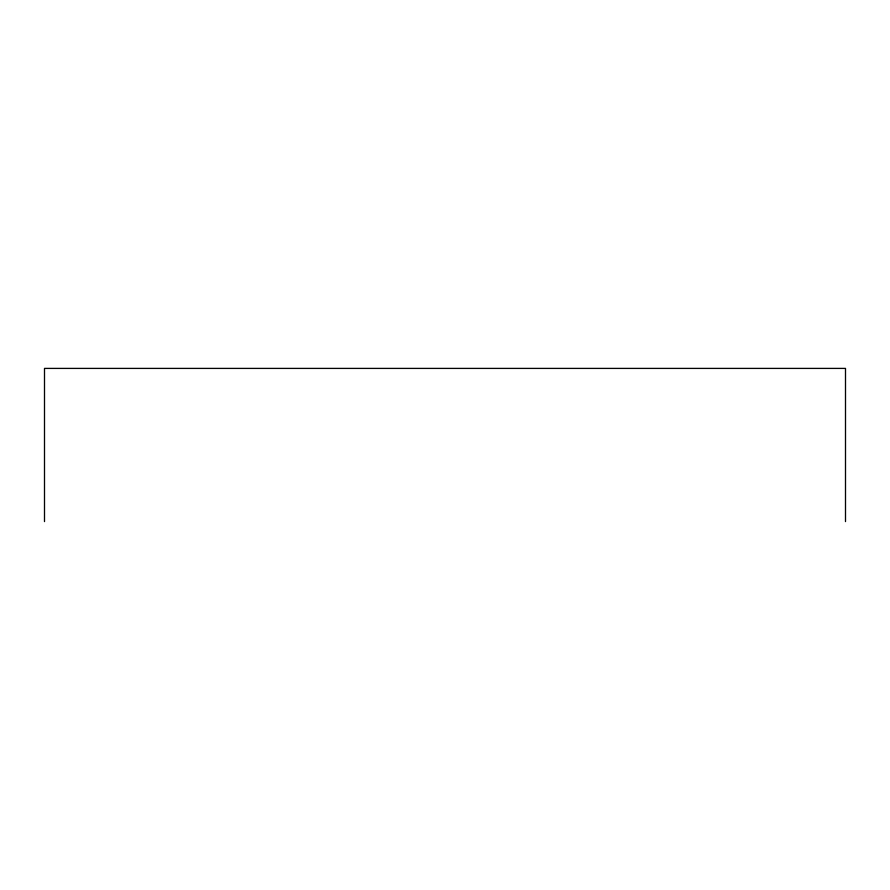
<?xml version="1.0" encoding="UTF-8"?>
<svg xmlns="http://www.w3.org/2000/svg" width="890" height="890" viewBox="0 0 890 890"><rect width="100%" height="100%" fill="white"/><g stroke="black" fill="none" stroke-linecap="round" stroke-linejoin="round"><path stroke-width="1.33" d="M845.5 521.596L845.5 368.404L44.5 368.404L44.5 521.596"/></g></svg>
